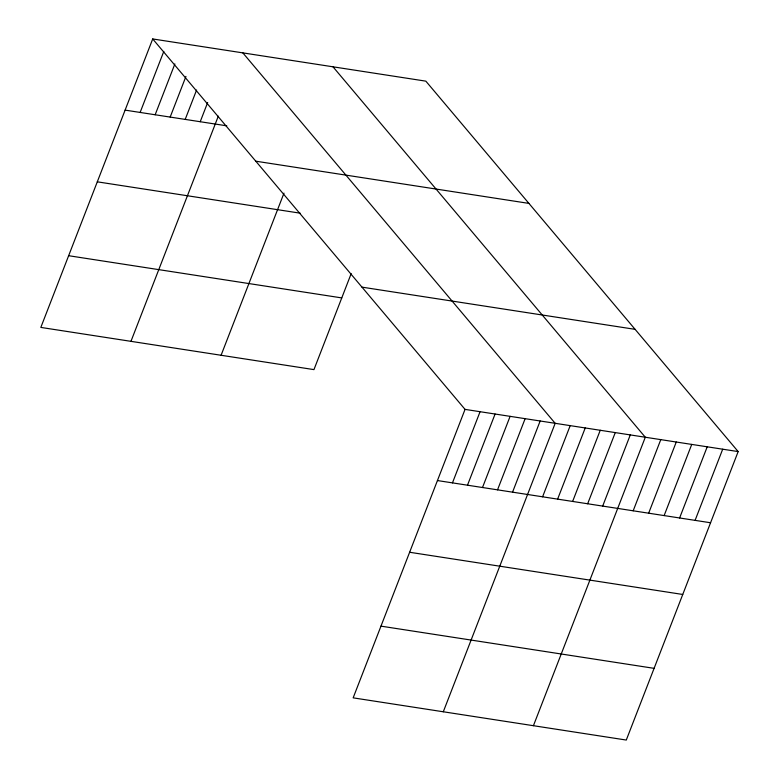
<?xml version="1.0" encoding="UTF-8"?>
<svg xmlns="http://www.w3.org/2000/svg" width="779" height="779" viewBox="0 0 779 779"><rect width="100%" height="100%" fill="white"/><g stroke="black" fill="none" stroke-linecap="round" stroke-linejoin="round"><path stroke-width="1.17" d="M152.713 38.95L465.044 409.384L353.16 697.848L626.287 740.05L738.171 451.586L425.84 81.152L152.713 38.95L40.829 327.414L313.956 369.616L351.183 273.633M140.132 112.439L163.794 51.433M155.157 114.756L174.876 63.927M170.173 117.084L185.947 76.41M185.198 119.401L196.59 90.033M200.222 121.728L207.672 102.516M130.96 341.338L218.315 116.139M221.09 355.263L283.984 193.134M452.463 482.883L480.068 411.711M467.488 485.2L495.084 414.029M482.503 487.518L510.109 416.356M497.528 489.845L525.134 418.674M512.553 492.162L540.159 420.991M443.29 711.772L555.174 423.318L242.844 52.875M542.593 496.807L570.199 425.636M557.618 499.125L585.224 427.953M572.633 501.442L600.239 430.281M587.658 503.77L615.264 432.598M602.683 506.087L630.289 434.916M533.42 725.707L645.304 437.243L332.984 66.799M633.181 510.8L660.787 439.629M648.654 513.195L676.26 442.024M664.136 515.581L691.742 444.41M679.609 517.977L707.215 446.805M695.092 520.362L722.698 449.201M125.107 110.121L226.796 125.828M255.785 161.195L528.912 203.397M97.297 181.828L300.178 213.173M361.972 287.139L635.099 329.342M68.64 255.707L341.767 297.909M465.044 409.384L738.171 451.586M437.438 480.555L710.565 522.758M409.627 552.262L682.755 594.465M380.97 626.141L654.097 668.343"/></g></svg>
